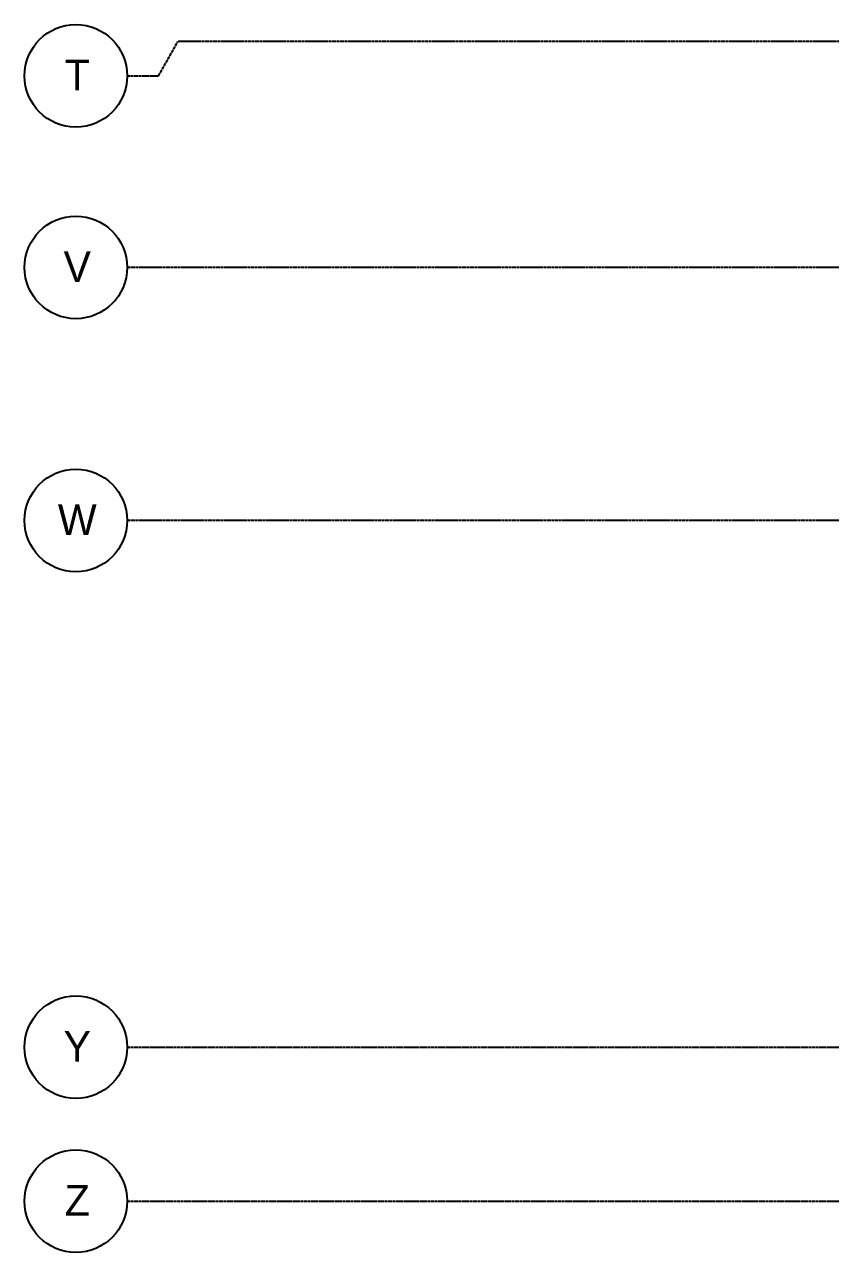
# Model space of a CAD drawing. Header units: inches. Extents: x -6955 to 13123, y -1334 to 3701.
# Drawn here: x 9285 to 9520.6, y 1345.6 to 1704.6 of the extents above; entities that cross this region are included whole.
import ezdxf
from ezdxf.enums import TextEntityAlignment as Align

# ---------------------------------------------------------------- set-up
doc = ezdxf.new("R2010")
doc.units = ezdxf.units.IN
doc.header["$MEASUREMENT"] = 0
doc.linetypes.add('CENTER2', pattern=[1.125, 0.75, -0.125, 0.125, -0.125])
doc.layers.add('A-Grid(SmallScale)', color=11, linetype='CENTER2')
doc.layers.add('S-Grid-Iden', color=7, linetype='Continuous')

# ---------------------------------------------------------------- blocks, each defined once
blk = doc.blocks.new('Column Bubble')
blk.add_circle((-0.0042, -0.0024), 0.1562)
blk.add_attdef('XX', text='', height=0.0938).set_placement((0, 0), align=Align.MIDDLE_CENTER)

msp = doc.modelspace()

# ---------------------------------------------------------------- linework, layer by layer
at = {"layer": 'A-Grid(SmallScale)'}
for p, q in [((13121.0336, 1699.5773), (9329.8438, 1699.5773)), ((13123.0336, 1633.5773), (9315.0336, 1633.5773)), ((13123.0336, 1559.5773), (9315.0336, 1559.5773)), ((9315.0336, 1405.5773), (13123.0336, 1405.5773)), ((9315.0336, 1360.5773), (13123.0336, 1360.5773))]:
    msp.add_line(p, q, dxfattribs=at)
msp.add_lwpolyline([(9315.0336, 1689.5773), (9324.2022, 1689.5773), (9329.8438, 1699.5773)], dxfattribs=at)

# ---------------------------------------------------------------- block references
at = {"layer": 'S-Grid-Iden', "xscale": 96, "yscale": 96, "zscale": 96}
for p, values in [((9300.4389, 1689.8113), {'XX': 'T'}), ((9300.4389, 1633.8113), {'XX': 'V'}), ((9300.4389, 1559.8113), {'XX': 'W'}), ((9300.4389, 1405.8113), {'XX': 'Y'}), ((9300.4389, 1360.8113), {'XX': 'Z'})]:
    msp.add_blockref('Column Bubble', p, dxfattribs=at).add_auto_attribs(values)

doc.saveas('drawing.dxf')
